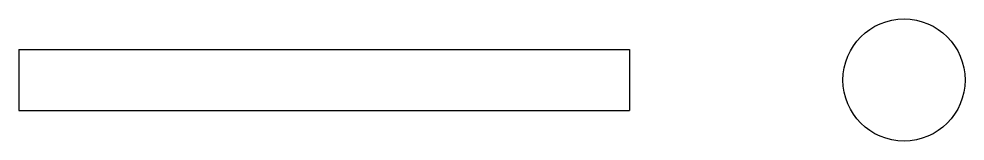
# Model space of a CAD drawing. Header units: millimetres. Extents: x -50 to 105, y -10 to 10.
import ezdxf

# ---------------------------------------------------------------- set-up
doc = ezdxf.new("R2010")
doc.units = ezdxf.units.MM

msp = doc.modelspace()

# ---------------------------------------------------------------- linework, layer by layer
for p, q in [((-50, 5), (50, 5)), ((-50, 5), (-50, -5)), ((50, 5), (50, -5)), ((-50, -5), (50, -5))]:
    msp.add_line(p, q)
msp.add_circle((95, 0), 10)

doc.saveas('drawing.dxf')
